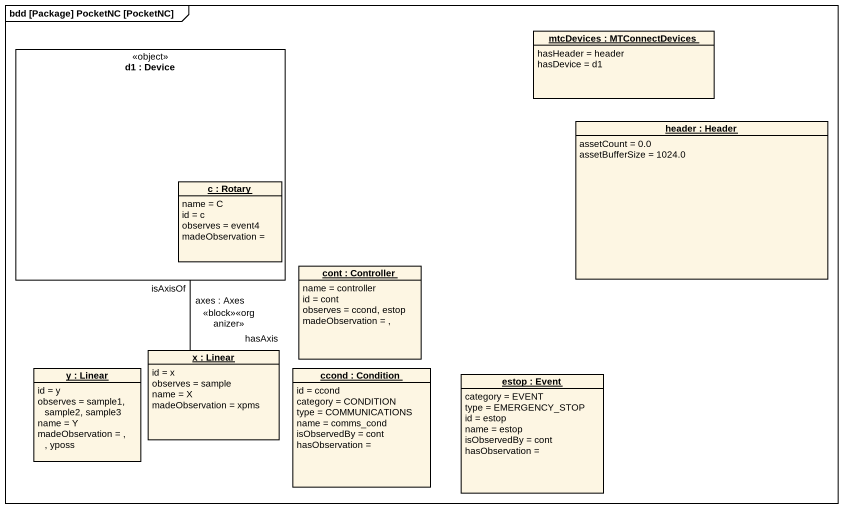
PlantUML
@startuml
mainframe bdd [Package] PocketNC [PocketNC]
hide circle
hide empty members
rectangle "d1 : Device" as d1 <<object>> {
  object "c : Rotary" as c {
    name = C
    id = c
    observes = event4
    madeObservation =
  }
}
object "mtcDevices : MTConnectDevices" as mtcDevices {
  hasHeader = header
  hasDevice = d1
}
object "header : Header" as header_ {
  assetCount = 0.0
  assetBufferSize = 1024.0
}
object "cont : Controller" as cont {
  name = controller
  id = cont
  observes = ccond, estop
  madeObservation = ,
}
object "x : Linear" as x_ {
  id = x
  observes = sample
  name = X
  madeObservation = xpms
}
object "y : Linear" as y {
  id = y
  observes = sample1, sample2, sample3
  name = Y
  madeObservation = , , yposs
}
object "ccond : Condition" as ccond {
  id = ccond
  category = CONDITION
  type = COMMUNICATIONS
  name = comms_cond
  isObservedBy = cont
  hasObservation =
}
object "estop : Event" as estop {
  category = EVENT
  type = EMERGENCY_STOP
  id = estop
  name = estop
  isObservedBy = cont
  hasObservation =
}
d1 -- x_ : isAxisOf\naxes : Axes\n<<block>><<organizer>>\nhasAxis
@enduml
